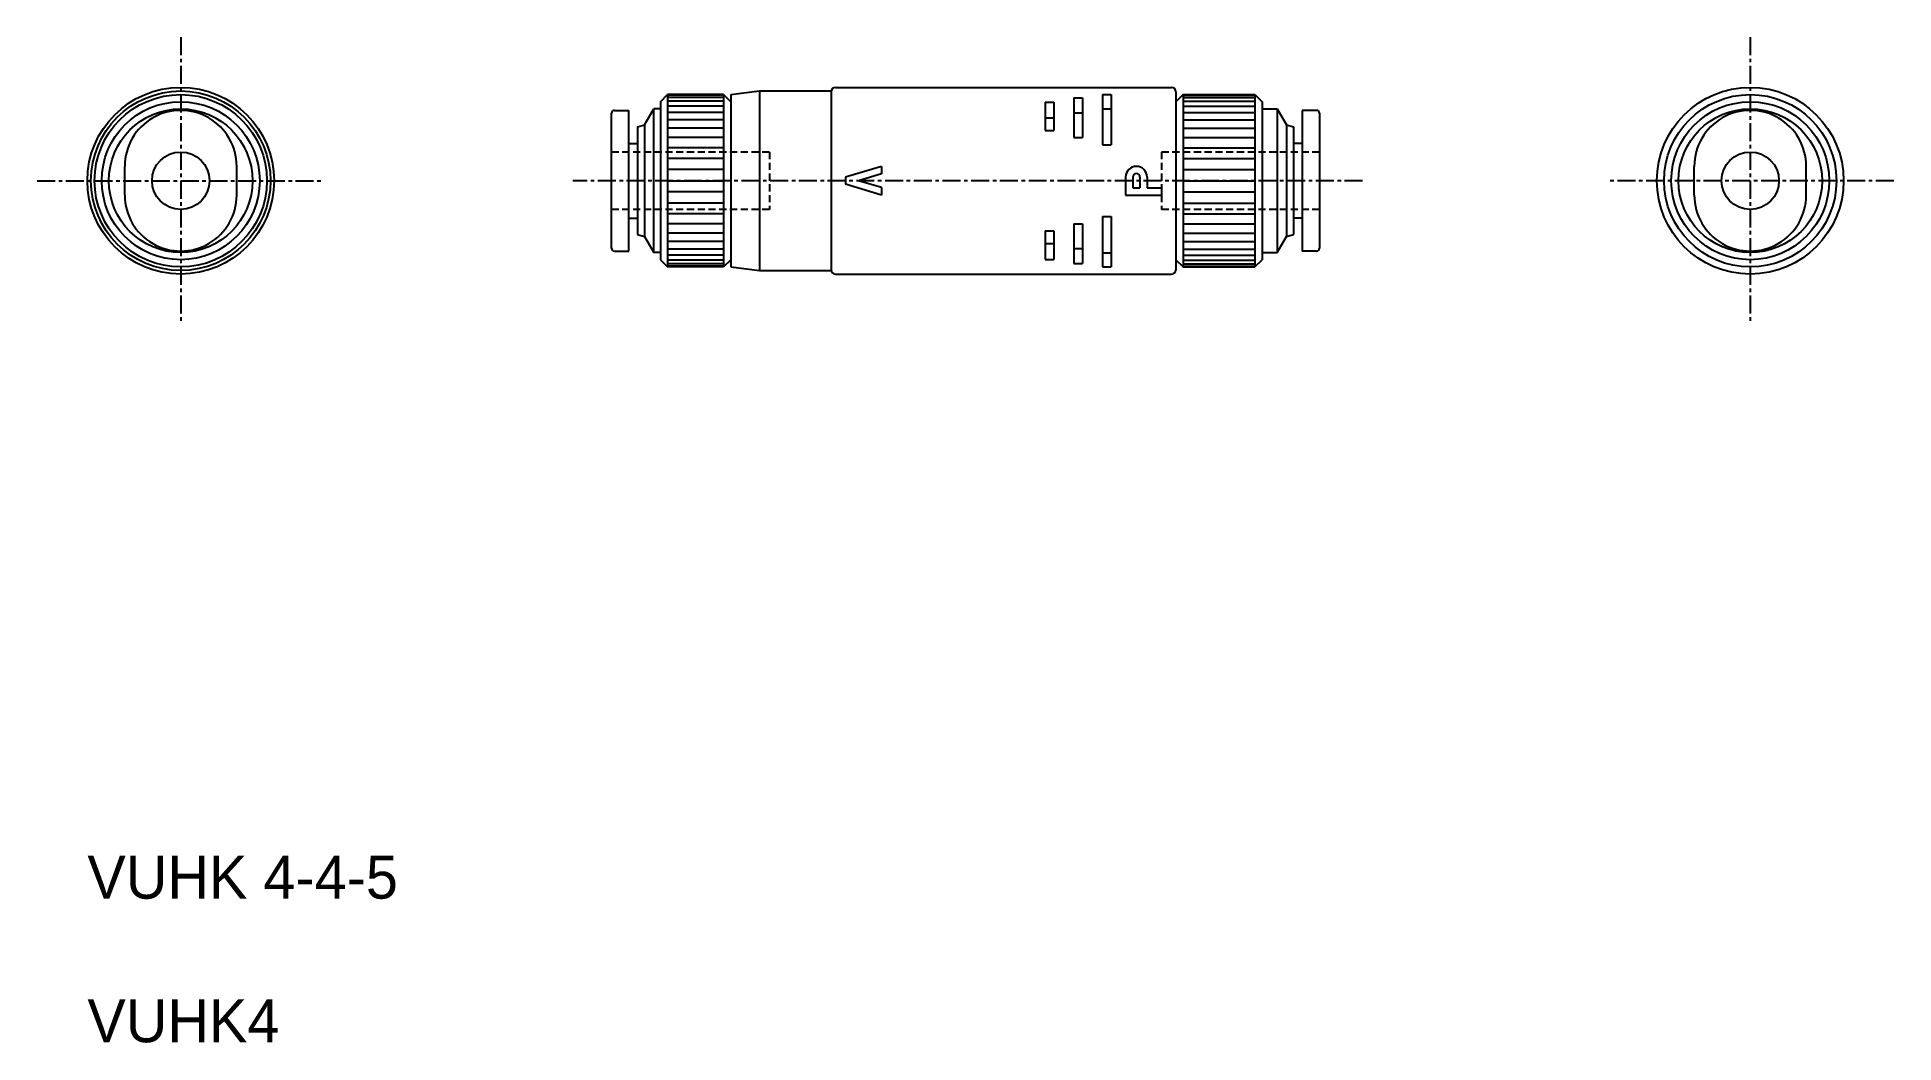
# Model space of a CAD drawing. Extents: x -4 to 126, y 0 to 70.
import ezdxf

# ---------------------------------------------------------------- set-up
doc = ezdxf.new("R2010")
doc.units = 0
doc.linetypes.add('CENTER', pattern=[2, 1.25, -0.25, 0.25, -0.25])
doc.linetypes.add('DASHED', pattern=[0.75, 0.5, -0.25])
doc.layers.get('0').update_dxf_attribs({"linetype": 'CONTINUOUS'})
doc.layers.add('CENTER', color=1, linetype='CENTER')

msp = doc.modelspace()

# ---------------------------------------------------------------- linework, layer by layer
at = {"color": 7, "linetype": 'CONTINUOUS'}
for p, q in [((39.9, 65.5), (40.4, 66)), ((40.39999, 66), (40.39999, 54)), ((44.3, 66), (40.39999, 66)), ((44.3, 65.94867), (40.39999, 65.94867)), ((44.3, 66), (44.3, 54)), ((44.3, 66), (44.79999, 65.50001)), ((44.8, 66), (46.8, 66.25)), ((44.8, 66), (44.8, 54)), ((46.8, 66.25), (46.8, 53.75)), ((46.8, 66.25), (51.8042, 66.25)), ((51.8, 66.2), (51.8, 53.8)), ((52.09999, 66.5), (75.5, 66.5)), ((70.7, 66), (70.7, 62.5)), ((70.7, 66), (71.3, 66)), ((71.3, 66), (71.3, 62.5)), ((75.8, 66.2), (75.8, 53.8)), ((76.3, 65.99999), (75.8, 65.49999)), ((76.3, 66), (81.3, 66)), ((76.3, 66), (76.3, 54)), ((76.3, 65.94867), (81.3, 65.94867)), ((81.3, 66), (81.3, 54)), ((81.3, 66), (81.8, 65.5)), ((36.5, 55.3), (36.5, 64.7)), ((36.7, 64.9), (37.7, 64.9)), ((37.7, 55.1), (37.7, 64.9)), ((38.8, 63.88397), (39.44434, 65)), ((39.44434, 55), (39.44434, 65)), ((39.89999, 65), (39.44434, 65)), ((39.89999, 65.5), (39.89999, 54.5)), ((44.3, 65.79556), (40.39999, 65.79556)), ((44.3, 65.54327), (40.39999, 65.54327)), ((44.3, 65.19615), (40.39999, 65.19615)), ((44.3, 64.76012), (40.39999, 64.76012)), ((66.7, 65.47723), (66.7, 63.5)), ((66.7, 65.47723), (67.3, 65.47723)), ((67.3, 65.47723), (67.3, 63.5)), ((68.7, 65.76628), (68.7, 63)), ((68.7, 65.76628), (69.3, 65.76628)), ((68.7, 64.72864), (69.3, 64.72864)), ((69.3, 65.76628), (69.3, 63)), ((70.7, 65.01099), (71.3, 65.01099)), ((76.3, 65.79556), (81.3, 65.79556)), ((76.3, 65.54327), (81.3, 65.54327)), ((76.3, 65.19615), (81.3, 65.19615)), ((76.3, 64.76012), (81.3, 64.76012)), ((81.8, 65.5), (81.8, 54.5)), ((81.8, 65), (82.85567, 65)), ((82.85566, 65), (83.49999, 63.88398)), ((82.85567, 65), (82.85567, 55)), ((84.59999, 64.9), (84.59999, 55.1)), ((85.59999, 64.9), (84.59999, 64.9)), ((85.8, 64.7), (85.8, 55.3)), ((38.3, 63.75), (38.8, 63.88397)), ((38.3, 63.75), (38.3, 56.25)), ((38.8, 63.88397), (38.8, 56.11603)), ((44.3, 64.24264), (40.39999, 64.24264)), ((44.3, 63.65257), (40.39999, 63.65257)), ((66.7, 64.3715), (67.3, 64.3715)), ((66.7, 63.5), (67.3, 63.5)), ((76.3, 64.24264), (81.3, 64.24264)), ((76.3, 63.65257), (81.3, 63.65257)), ((83.49999, 63.88398), (83.99999, 63.75)), ((83.5, 63.88397), (83.5, 56.11603)), ((84, 63.75), (84, 56.25)), ((37.7, 62.6), (38.3, 62.6)), ((44.3, 63), (40.39999, 63)), ((44.3, 62.2961), (40.39999, 62.2961)), ((68.7, 63), (69.3, 63)), ((70.7, 62.5), (71.3, 62.5)), ((76.3, 63), (81.3, 63)), ((76.3, 62.2961), (81.3, 62.2961)), ((84.59999, 62.6), (84, 62.6)), ((2.60001, 59), (2.60001, 61)), ((10.39999, 59), (10.39999, 61)), ((44.3, 61.55292), (40.39999, 61.55292)), ((44.3, 60.78316), (40.39999, 60.78316)), ((55.29999, 61.00001), (52.79999, 60.25001)), ((55.3, 61), (55.3, 60.47798)), ((76.3, 61.55292), (81.3, 61.55292)), ((76.3, 60.78316), (81.3, 60.78316)), ((111.90001, 59), (111.90001, 61)), ((119.69999, 59), (119.69999, 61)), ((40.39999, 60), (44.3, 60)), ((55.29999, 59), (52.79999, 59.75)), ((52.8, 60.25), (52.8, 59.75)), ((55.3, 59.52202), (53.70671, 60)), ((55.3, 60.47799), (53.70672, 60.00001)), ((55.3, 59.52202), (55.3, 59)), ((72.3, 60.25), (72.3, 59)), ((72.8, 60.25), (72.8, 59.5)), ((72.8, 59.5), (73.3, 59.5)), ((73.3, 60.25), (73.3, 59.5)), ((73.8, 60.25), (73.8, 59.5)), ((73.8, 59.5), (74.8, 59.5)), ((74.8, 59.5), (74.8, 59)), ((76.3, 60), (81.3, 60)), ((44.3, 59.21684), (40.39999, 59.21684)), ((44.3, 58.44708), (40.39999, 58.44708)), ((72.3, 59), (74.8, 59)), ((76.3, 59.21684), (81.3, 59.21684)), ((76.3, 58.44708), (81.3, 58.44708)), ((37.7, 57.4), (38.3, 57.4)), ((44.3, 57.7039), (40.39999, 57.7039)), ((44.3, 57), (40.39999, 57)), ((68.7, 57), (69.3, 57)), ((68.7, 57), (68.7, 54.23372)), ((69.3, 57), (69.3, 54.23372)), ((70.7, 57.5), (70.7, 54)), ((70.7, 57.5), (71.3, 57.5)), ((71.3, 57.5), (71.3, 54)), ((76.3, 57.7039), (81.3, 57.7039)), ((76.3, 57), (81.3, 57)), ((84.59999, 57.4), (84, 57.4)), ((38.29998, 56.25), (38.8, 56.11602)), ((38.79999, 56.11603), (39.44433, 55)), ((44.3, 56.34743), (40.39999, 56.34743)), ((44.3, 55.75736), (40.39999, 55.75736)), ((66.7, 56.5), (66.7, 54.52277)), ((66.7, 56.5), (67.3, 56.5)), ((66.7, 55.6285), (67.3, 55.6285)), ((67.3, 56.5), (67.3, 54.52277)), ((76.3, 56.34743), (81.3, 56.34743)), ((76.3, 55.75736), (81.3, 55.75736)), ((82.85566, 55), (83.5, 56.11602)), ((83.50001, 56.11602), (84.00001, 56.25)), ((36.7, 55.1), (37.7, 55.1)), ((39.89999, 55), (39.44434, 55)), ((39.9, 54.5), (40.4, 54)), ((44.3, 55.23988), (40.39999, 55.23988)), ((44.3, 54.80385), (40.39999, 54.80385)), ((44.3, 54.45673), (40.39999, 54.45673)), ((44.8, 54.5), (44.3, 54)), ((66.7, 54.52277), (67.3, 54.52277)), ((68.7, 55.27136), (69.3, 55.27136)), ((70.7, 54.98901), (71.3, 54.98901)), ((75.8, 54.5), (76.3, 54)), ((76.3, 55.23988), (81.3, 55.23988)), ((76.3, 54.80385), (81.3, 54.80385)), ((76.3, 54.45673), (81.3, 54.45673)), ((81.3, 54), (81.8, 54.5)), ((81.8, 55), (82.85567, 55)), ((85.59999, 55.1), (84.59999, 55.1)), ((44.3, 54.20444), (40.39999, 54.20444)), ((44.3, 54.05133), (40.39999, 54.05133)), ((44.3, 54), (40.39999, 54)), ((44.8, 54), (46.8, 53.75)), ((46.8, 53.75), (51.8042, 53.75)), ((52.09999, 53.5), (75.5, 53.5)), ((68.7, 54.23372), (69.3, 54.23372)), ((70.7, 54), (71.3, 54)), ((76.3, 54.20444), (81.3, 54.20444)), ((76.3, 54.05133), (81.3, 54.05133)), ((76.3, 54), (81.3, 54))]:
    msp.add_line(p, q, dxfattribs=at)
at = {"color": 3, "linetype": 'DASHED'}
for p, q in [((47.5, 62), (36.5, 62)), ((47.5, 62), (47.5, 58)), ((85.8, 62), (74.8, 62)), ((74.8, 62), (74.8, 58)), ((47.5, 58), (36.5, 58)), ((85.8, 58), (74.8, 58))]:
    msp.add_line(p, q, dxfattribs=at)
at = {"color": 7, "linetype": 'CONTINUOUS'}
for centre, radius in [((6.5, 60), 6.5), ((6.5, 60), 6.25), ((6.5, 60), 6), ((115.8, 60), 6.5), ((115.8, 60), 6), ((6.5, 60), 5.5), ((6.5, 60), 5), ((115.8, 60), 5.5), ((115.8, 60), 5), ((6.5, 60), 2), ((115.8, 60), 2)]:
    msp.add_circle(centre, radius, dxfattribs=at)
for centre, radius, start, end in [((52.09999, 66.2), 0.3, 90, 180), ((75.5, 66.2), 0.3, 0, 90), ((6.5, 61), 3.9, 359.99999, 180.00001), ((36.7, 64.7), 0.2, 90.000004, 180), ((85.59999, 64.7), 0.2, 0, 90), ((115.8, 61), 3.9, 0, 180.00001), ((73.05, 60.25), 0.75, 0, 180), ((73.05, 60.25), 0.25, 0, 180), ((6.5, 59), 3.9, 179.99999, 0.0000088), ((115.8, 59), 3.9, 179.99999, 0), ((36.7, 55.3), 0.2, 180, 270), ((85.59999, 55.3), 0.2, 270, 0), ((52.09999, 53.8), 0.3, 180, 270), ((75.5, 53.8), 0.3, 270, 0)]:
    msp.add_arc(centre, radius, start, end, dxfattribs=at)
at = {"layer": 'CENTER', "color": 1, "linetype": 'CENTER'}
for p, q in [((6.5, 70), (6.5, 50)), ((115.8, 70), (115.8, 50)), ((-3.5, 60), (16.5, 60)), ((88.8, 60), (33.8, 60)), ((125.8, 60), (105.8, 60))]:
    msp.add_line(p, q, dxfattribs=at)

# ---------------------------------------------------------------- texts
for s, p in [('VUHK 4-4-5', (0, 10)), ('VUHK4', (0, 0))]:
    msp.add_text(s, height=3).set_placement(p)

doc.saveas('drawing.dxf')
